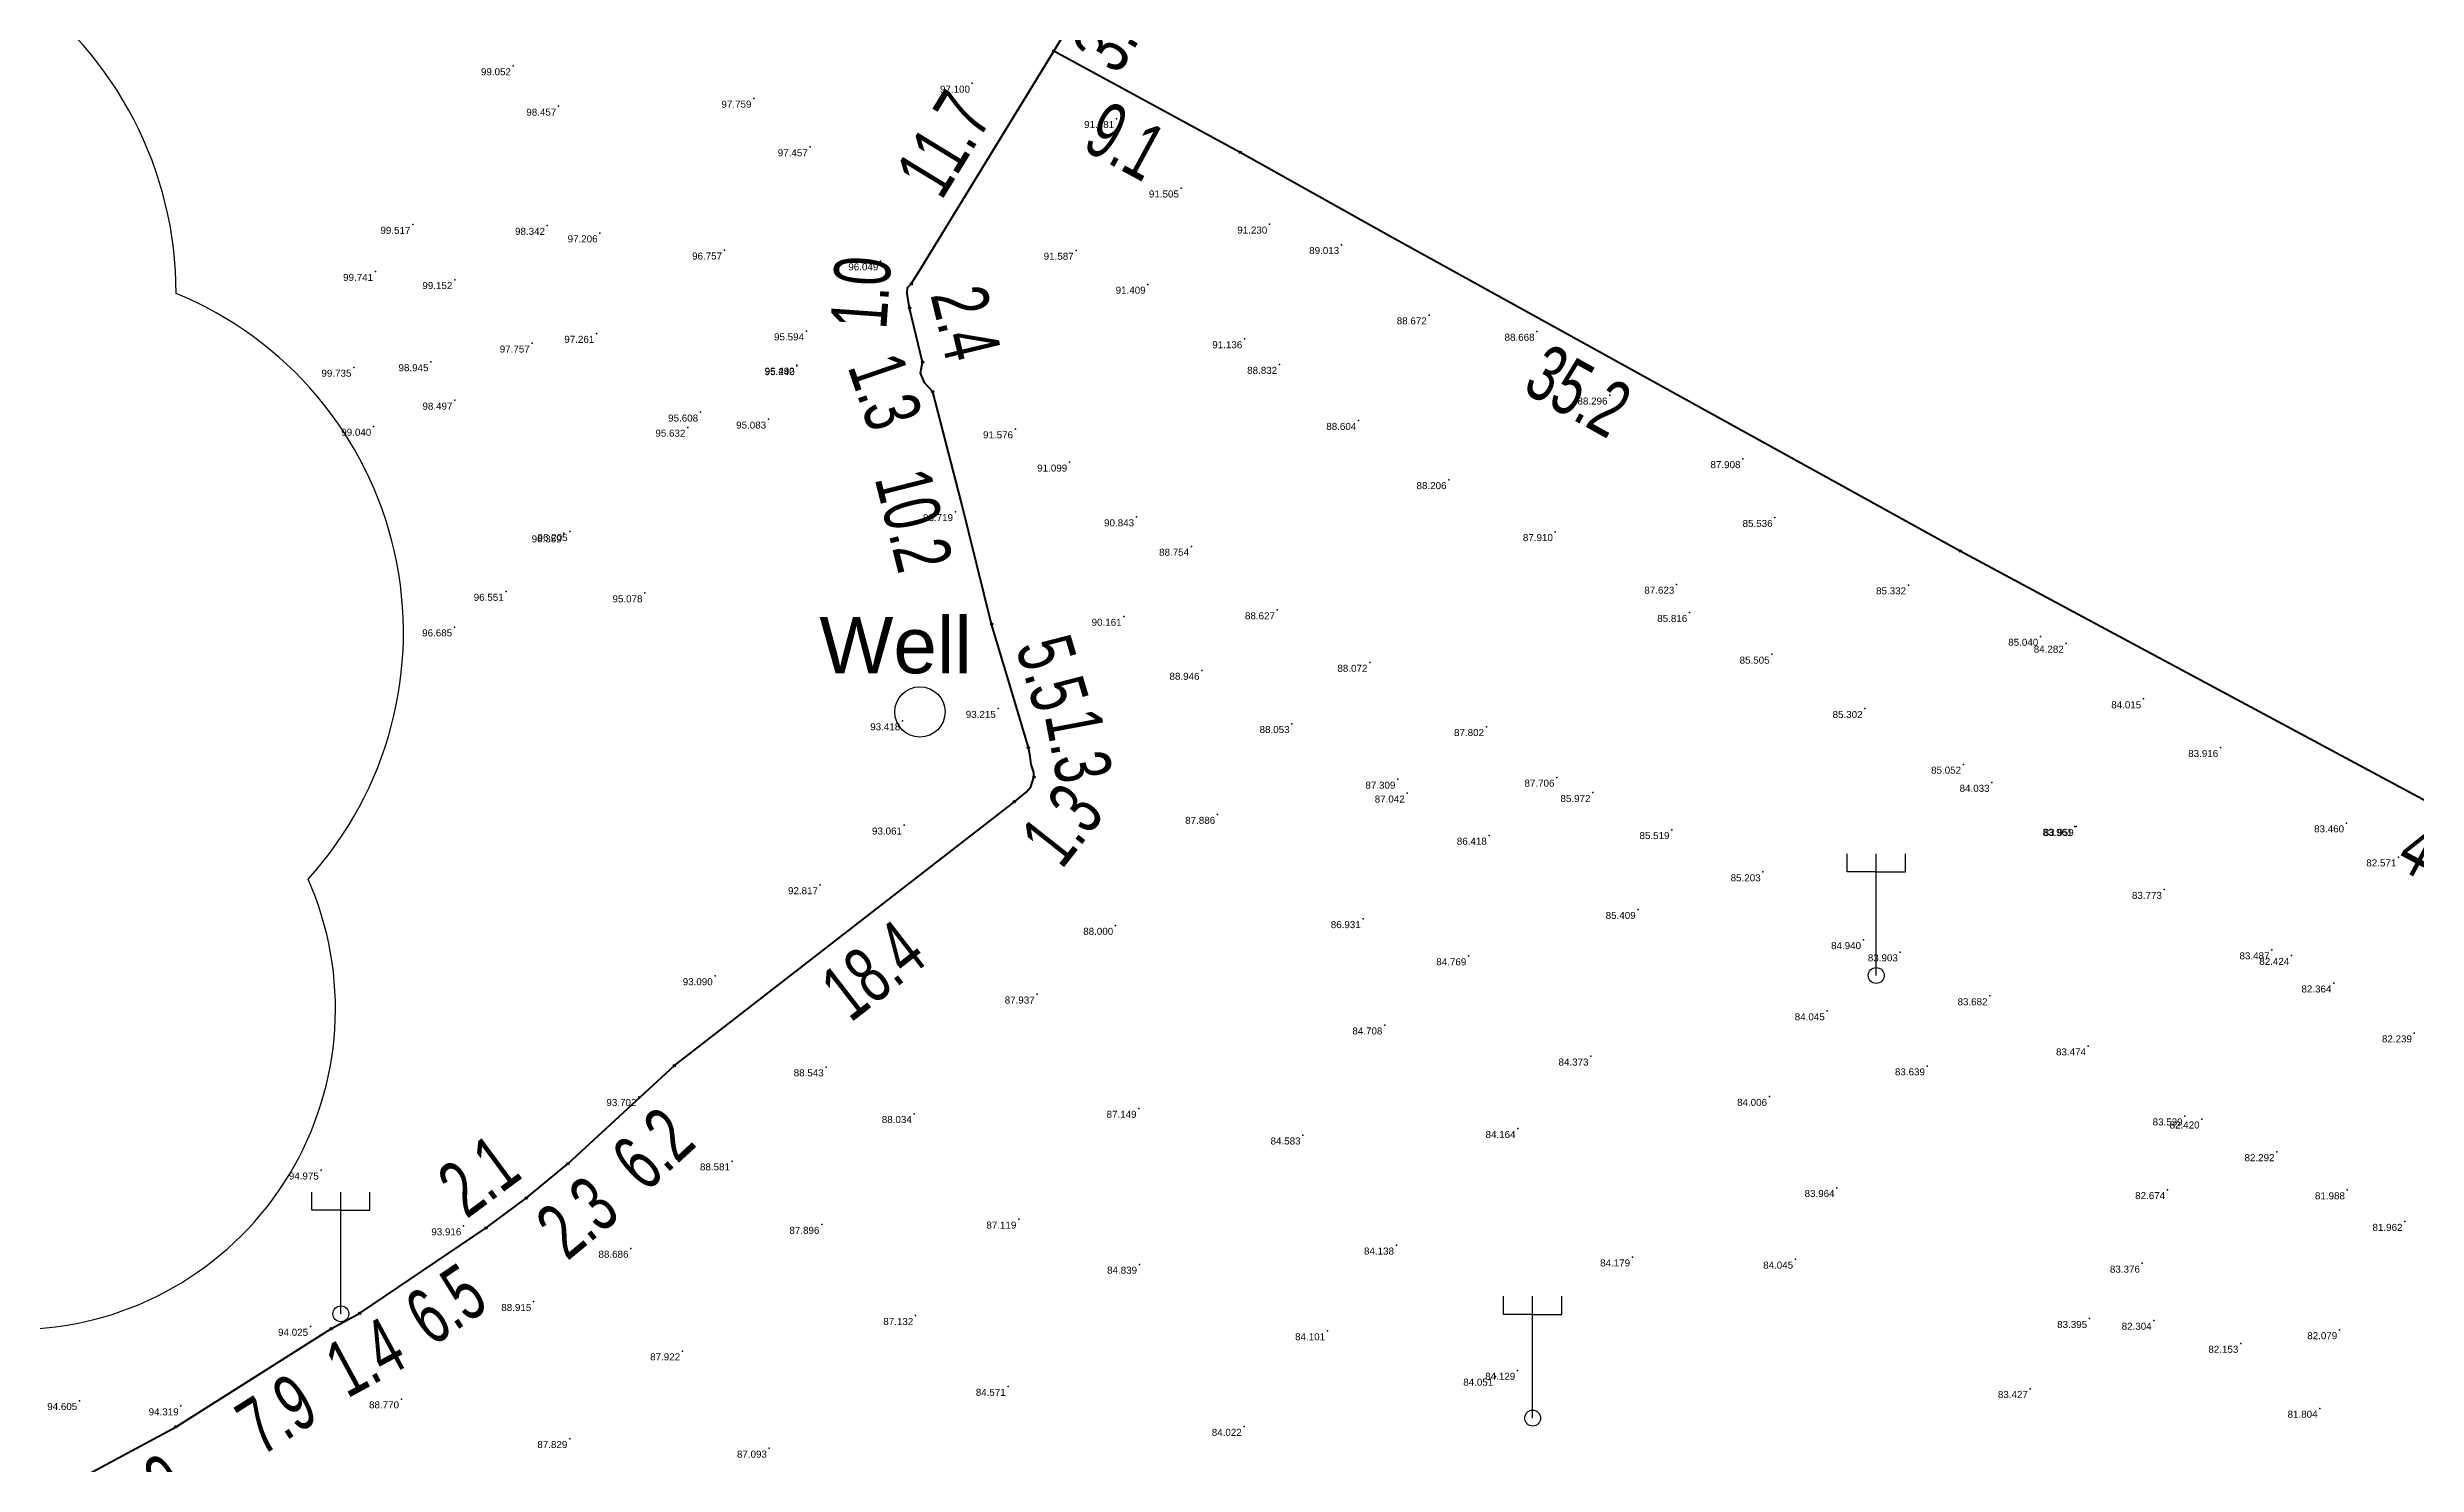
# Model space of a CAD drawing. Header units: millimetres. Extents: x 706139 to 707011, y 753722 to 954403.
# Drawn here: x 706767.2 to 706868.5, y 953883.4 to 953944 of the extents above; entities that cross this region are included whole.
import ezdxf
from ezdxf.enums import TextEntityAlignment as Align

# ---------------------------------------------------------------- set-up
doc = ezdxf.new("R2010")
doc.units = ezdxf.units.MM
doc.linetypes.add('SOLID_LINE', pattern=[0])
doc.layers.add('BD', color=1, linetype='Continuous', lineweight=40)
doc.layers.add('BD SYMBOL', color=7, linetype='Continuous', lineweight=30)
for name, color, linetype in [('dim', 7, 'Continuous'), ('EP SYMBOL', 7, 'Continuous'), ('Height', 7, 'Continuous'), ('WELL', 6, 'Continuous')]:
    doc.layers.add(name, color=color, linetype=linetype)
doc.styles.add('DIM', font='ARIALN.TTF', dxfattribs={"width": 0.8, "height": 2.4})
doc.styles.add('ROMANS', font='arial.ttf', dxfattribs={"height": 2.4})
doc.styles.get("Standard").update_dxf_attribs({"font": 'arial.ttf'})
doc.dimstyles.get("Standard").update_dxf_attribs({"dimtxt": 0.18, "dimasz": 0.18, "dimexe": 0.18, "dimexo": 0.0625, "dimgap": 0.09, "dimtad": 0, "dimtih": 1, "dimtoh": 1, "dimdec": 4, "dimzin": 0, "dimdsep": 46, "dimtxsty": 'Standard', "dimcen": 0.09, "dimadec": 0, "dimazin": 0, "dimtfac": 1, "dimtdec": 4, "dimtofl": 0, "dimtmove": 0, "dimatfit": 3, "dimfxl": 1, "dimtolj": 1, "dimtzin": 0, "dimarcsym": 0})

# ---------------------------------------------------------------- blocks, each defined once
blk = doc.blocks.new('BD')
at = {"linetype": 'ByBlock'}
for p, q in [((-0.04, 0.04), (0.04, -0.04)), ((-0.04, -0.03), (0.04, 0.03))]:
    blk.add_line(p, q, dxfattribs=at)
blk.add_circle((0, 0), 0.05)
blk.add_point((0, 0))
blk = doc.blocks.new('EP')
at = {"color": 6}
for p, q in [((-0.415, 1.477), (-0.415, 1.736)), ((0, 1.477), (0, 1.736)), ((0.415, 1.477), (0.415, 1.736)), ((0, 1.477), (-0.415, 1.477)), ((0, 0), (0, 1.477)), ((0, 1.477), (0.415, 1.477))]:
    blk.add_line(p, q, dxfattribs=at)
blk.add_circle((0, 0), 0.113, dxfattribs=at)
blk = doc.blocks.new('*D336')
at = {"layer": 'Defpoints', "color": 0, "transparency": 16777216}
for p in [(708060.86, 953915.63), (708059.04, 953912.65), (708060.52, 953911.74)]:
    blk.add_point(p, dxfattribs=at)
at = {"layer": 'dim', "color": 0, "transparency": 16777216, "insert": (708061.56, 953913.5), "char_height": 2.4, "attachment_point": 5, "rotation": 58.5574, "style": 'DIM'}
blk.add_mtext('\\A1;3.5', dxfattribs=at)
blk = doc.blocks.new('*D337')
at = {"layer": 'Defpoints', "color": 0, "transparency": 16777216}
for p in [(708059.04, 953912.65), (708051.29, 953903.7), (708052.94, 953902.69)]:
    blk.add_point(p, dxfattribs=at)
at = {"layer": 'dim', "color": 0, "transparency": 16777216, "insert": (708054.33, 953908.68), "char_height": 2.4, "attachment_point": 5, "rotation": 58.5329, "style": 'DIM'}
blk.add_mtext('\\A1;11.7', dxfattribs=at)
blk = doc.blocks.new('*D338')
at = {"layer": 'Defpoints', "color": 0, "transparency": 16777216}
for p in [(708052.94, 953902.69), (708050.76, 953901.81), (708052.87, 953901.66)]:
    blk.add_point(p, dxfattribs=at)
at = {"layer": 'dim', "color": 0, "transparency": 16777216, "insert": (708050.8, 953902.33), "char_height": 2.4, "attachment_point": 5, "rotation": 85.946, "style": 'DIM'}
blk.add_mtext('\\A1;1.0', dxfattribs=at)
blk = doc.blocks.new('*D339')
at = {"layer": 'Defpoints', "color": 0, "transparency": 16777216}
for p in [(708052.87, 953901.66), (708055.55, 953899.86), (708053.42, 953899.35)]:
    blk.add_point(p, dxfattribs=at)
at = {"layer": 'dim', "color": 0, "transparency": 16777216, "insert": (708055.28, 953901.02), "char_height": 2.4, "attachment_point": 5, "rotation": 283.522, "style": 'DIM'}
blk.add_mtext('\\A1;2.4', dxfattribs=at)
blk = doc.blocks.new('*D340')
at = {"layer": 'Defpoints', "color": 0, "transparency": 16777216}
for p in [(708053.42, 953899.35), (708053.86, 953898.08), (708052.04, 953897.46)]:
    blk.add_point(p, dxfattribs=at)
at = {"layer": 'dim', "color": 0, "transparency": 16777216, "insert": (708051.82, 953898.09), "char_height": 2.4, "attachment_point": 5, "rotation": 288.8532, "style": 'DIM'}
blk.add_mtext('\\A1;1.3', dxfattribs=at)
blk = doc.blocks.new('*D341')
at = {"layer": 'Defpoints', "color": 0, "transparency": 16777216}
for p in [(708053.86, 953898.08), (708054.3, 953887.62), (708056.37, 953888.15)]:
    blk.add_point(p, dxfattribs=at)
at = {"layer": 'dim', "color": 0, "transparency": 16777216, "insert": (708053.04, 953892.59), "char_height": 2.4, "attachment_point": 5, "rotation": 284.2126, "style": 'DIM'}
blk.add_mtext('\\A1;10.2', dxfattribs=at)
blk = doc.blocks.new('*D342')
at = {"layer": 'Defpoints', "color": 0, "transparency": 16777216}
for p in [(708056.37, 953888.15), (708057.95, 953882.87), (708059.76, 953883.4)]:
    blk.add_point(p, dxfattribs=at)
at = {"layer": 'dim', "color": 0, "transparency": 16777216, "insert": (708058.97, 953886.05), "char_height": 2.4, "attachment_point": 5, "rotation": 286.6106, "style": 'DIM'}
blk.add_mtext('\\A1;5.5', dxfattribs=at)
blk = doc.blocks.new('*D343')
at = {"layer": 'Defpoints', "color": 0, "transparency": 16777216}
for p in [(708057.95, 953882.87), (708058.19, 953881.61), (708060.22, 953881.99)]:
    blk.add_point(p, dxfattribs=at)
at = {"layer": 'dim', "color": 0, "transparency": 16777216, "insert": (708060.09, 953882.95), "char_height": 2.4, "attachment_point": 5, "rotation": 280.7298, "style": 'DIM'}
blk.add_mtext('\\A1;1.3', dxfattribs=at)
blk = doc.blocks.new('*D344')
at = {"layer": 'Defpoints', "color": 0, "transparency": 16777216}
for p in [(708058.19, 953881.61), (708057.35, 953880.55), (708059.03, 953879.22)]:
    blk.add_point(p, dxfattribs=at)
at = {"layer": 'dim', "color": 0, "transparency": 16777216, "insert": (708059.39, 953879.56), "char_height": 2.4, "attachment_point": 5, "rotation": 51.7449, "style": 'DIM'}
blk.add_mtext('\\A1;1.3', dxfattribs=at)
blk = doc.blocks.new('*D345')
at = {"layer": 'Defpoints', "color": 0, "transparency": 16777216}
for p in [(708057.35, 953880.55), (708042.82, 953869.27), (708044.04, 953867.69)]:
    blk.add_point(p, dxfattribs=at)
at = {"layer": 'dim', "color": 0, "transparency": 16777216, "insert": (708051.31, 953873.33), "char_height": 2.4, "attachment_point": 5, "rotation": 37.8023, "style": 'DIM'}
blk.add_mtext('\\A1;18.4', dxfattribs=at)
blk = doc.blocks.new('*D346')
at = {"layer": 'Defpoints', "color": 0, "transparency": 16777216}
for p in [(708042.82, 953869.27), (708038.27, 953865.08), (708039.62, 953863.61)]:
    blk.add_point(p, dxfattribs=at)
at = {"layer": 'dim', "color": 0, "transparency": 16777216, "insert": (708041.9, 953865.71), "char_height": 2.4, "attachment_point": 5, "rotation": 42.6345, "style": 'DIM'}
blk.add_mtext('\\A1;6.2', dxfattribs=at)
blk = doc.blocks.new('*D347')
at = {"layer": 'Defpoints', "color": 0, "transparency": 16777216}
for p in [(708038.27, 953865.08), (708036.48, 953863.61), (708037.77, 953862.05)]:
    blk.add_point(p, dxfattribs=at)
at = {"layer": 'dim', "color": 0, "transparency": 16777216, "insert": (708038.66, 953862.78), "char_height": 2.4, "attachment_point": 5, "rotation": 39.5398, "style": 'DIM'}
blk.add_mtext('\\A1;2.3', dxfattribs=at)
blk = doc.blocks.new('*D348')
at = {"layer": 'Defpoints', "color": 0, "transparency": 16777216}
for p in [(708033.58, 953863.93), (708036.48, 953863.61), (708034.76, 953862.34)]:
    blk.add_point(p, dxfattribs=at)
at = {"layer": 'dim', "color": 0, "transparency": 16777216, "insert": (708034.44, 953864.57), "char_height": 2.4, "attachment_point": 5, "rotation": 36.532, "style": 'DIM'}
blk.add_mtext('\\A1;2.1', dxfattribs=at)
blk = doc.blocks.new('*D349')
at = {"layer": 'Defpoints', "color": 0, "transparency": 16777216}
for p in [(708034.76, 953862.34), (708029.36, 953858.69), (708030.34, 953857.24)]:
    blk.add_point(p, dxfattribs=at)
at = {"layer": 'dim', "color": 0, "transparency": 16777216, "insert": (708033.04, 953859.06), "char_height": 2.4, "attachment_point": 5, "rotation": 34.068, "style": 'DIM'}
blk.add_mtext('\\A1;6.5', dxfattribs=at)
blk = doc.blocks.new('*D350')
at = {"layer": 'Defpoints', "color": 0, "transparency": 16777216}
for p in [(708029.36, 953858.69), (708028.15, 953858.03), (708028.99, 953856.48)]:
    blk.add_point(p, dxfattribs=at)
at = {"layer": 'dim', "color": 0, "transparency": 16777216, "insert": (708029.59, 953856.81), "char_height": 2.4, "attachment_point": 5, "rotation": 28.4475, "style": 'DIM'}
blk.add_mtext('\\A1;1.4', dxfattribs=at)
blk = doc.blocks.new('*D351')
at = {"layer": 'Defpoints', "color": 0, "transparency": 16777216}
for p in [(708028.15, 953858.03), (708021.51, 953853.83), (708022.49, 953852.27)]:
    blk.add_point(p, dxfattribs=at)
at = {"layer": 'dim', "color": 0, "transparency": 16777216, "insert": (708025.81, 953854.37), "char_height": 2.4, "attachment_point": 5, "rotation": 32.2867, "style": 'DIM'}
blk.add_mtext('\\A1;7.9', dxfattribs=at)
blk = doc.blocks.new('*D352')
at = {"layer": 'Defpoints', "color": 0, "transparency": 16777216}
for p in [(708021.51, 953853.83), (708017.16, 953851.49), (708018.06, 953849.82)]:
    blk.add_point(p, dxfattribs=at)
at = {"layer": 'dim', "color": 0, "transparency": 16777216, "insert": (708020.23, 953850.99), "char_height": 2.4, "attachment_point": 5, "rotation": 28.2827, "style": 'DIM'}
blk.add_mtext('\\A1;4.9', dxfattribs=at)
blk = doc.blocks.new('*D398')
at = {"layer": 'Defpoints', "color": 0, "transparency": 16777216}
for p in [(708059.04, 953912.65), (708067.01, 953908.32), (708066.09, 953906.63)]:
    blk.add_point(p, dxfattribs=at)
at = {"layer": 'dim', "color": 0, "transparency": 16777216, "insert": (708062.1, 953908.79), "char_height": 2.4, "attachment_point": 5, "rotation": 331.4957, "style": 'DIM'}
blk.add_mtext('\\A1;9.1', dxfattribs=at)
blk = doc.blocks.new('*D399')
at = {"layer": 'Defpoints', "color": 0, "transparency": 16777216}
for p in [(708067.01, 953908.32), (708097.79, 953891.28), (708096.86, 953889.59)]:
    blk.add_point(p, dxfattribs=at)
at = {"layer": 'dim', "color": 0, "transparency": 16777216, "insert": (708081.46, 953898.11), "char_height": 2.4, "attachment_point": 5, "rotation": 331.0283, "style": 'DIM'}
blk.add_mtext('\\A1;35.2', dxfattribs=at)
blk = doc.blocks.new('*D400')
at = {"layer": 'Defpoints', "color": 0, "transparency": 16777216}
for p in [(708097.79, 953891.28), (708141.58, 953867.82), (708140.66, 953866.12)]:
    blk.add_point(p, dxfattribs=at)
at = {"layer": 'dim', "color": 0, "transparency": 16777216, "insert": (708118.77, 953877.84), "char_height": 2.4, "attachment_point": 5, "rotation": 331.8232, "style": 'DIM'}
blk.add_mtext('\\A1;49.7', dxfattribs=at)
blk = doc.blocks.new('FGHFGH')
at = {"layer": 'BD'}
for p, q in [((708053.23374, 953903.1592), (708060.85574, 953915.6252)), ((708059.0361, 953912.64913), (708067.00574, 953908.3212)), ((708067.00574, 953908.3212), (708073.50074, 953904.6942)), ((708073.50074, 953904.6942), (708097.78974, 953891.2772)), ((708052.78474, 953902.5372), (708052.94174, 953902.6912)), ((708052.94174, 953902.6912), (708053.23374, 953903.1592)), ((708052.76374, 953902.2882), (708052.78474, 953902.5372)), ((708052.86874, 953901.6612), (708052.76374, 953902.2882)), ((708053.42474, 953899.3492), (708052.86874, 953901.6612)), ((708053.34374, 953898.8802), (708053.42474, 953899.3492)), ((708053.52374, 953898.4472), (708053.34374, 953898.8802)), ((708053.85874, 953898.0782), (708053.52374, 953898.4472)), ((708055.09574, 953893.3372), (708053.85874, 953898.0782)), ((708056.37374, 953888.1482), (708055.09574, 953893.3372)), ((708097.78974, 953891.2772), (708130.40374, 953873.7682)), ((708057.10374, 953885.7312), (708056.37374, 953888.1482)), ((708057.94974, 953882.8652), (708057.10374, 953885.7312)), ((708058.02274, 953882.4862), (708057.94974, 953882.8652)), ((708058.07174, 953882.1472), (708058.02274, 953882.4862)), ((708058.05574, 953881.1962), (708058.18774, 953881.6092)), ((708058.18074, 953881.8012), (708058.07174, 953882.1472)), ((708058.18774, 953881.6092), (708058.18074, 953881.8012)), ((708042.81574, 953869.2732), (708057.35274, 953880.5502)), ((708057.35274, 953880.5502), (708057.86074, 953880.9632)), ((708057.86074, 953880.9632), (708058.05574, 953881.1962)), ((708038.26574, 953865.0842), (708042.81574, 953869.2732)), ((708036.47774, 953863.6082), (708038.26574, 953865.0842)), ((708034.76074, 953862.3362), (708036.47774, 953863.6082)), ((708029.36174, 953858.6852), (708034.76074, 953862.3362)), ((708028.15274, 953858.0302), (708029.36174, 953858.6852)), ((708021.50874, 953853.8322), (708028.15274, 953858.0302)), ((708017.15974, 953851.4922), (708021.50874, 953853.8322))]:
    blk.add_line(p, q, dxfattribs=at)
at = {"layer": 'WELL'}
blk.add_circle((708053.31124, 953884.3937, 93.43), 1.07516, dxfattribs=at)
at = {"layer": 'BD SYMBOL'}
for p in [(708059.0361, 953912.64913, 97.408), (708067.00574, 953908.3212, 91.698), (708052.94174, 953902.6912, 96.047), (708052.86874, 953901.6612, 95.705), (708053.42474, 953899.3492, 95.285), (708053.85874, 953898.0782, 94.985), (708097.78974, 953891.2772, 85.778), (708056.37374, 953888.1482, 93.473), (708057.94974, 953882.8652, 93.115), (708058.18774, 953881.6092, 92.922), (708057.35274, 953880.5502, 92.89), (708042.81574, 953869.2732, 93.69), (708038.26574, 953865.0842, 94.199), (708036.47774, 953863.6082, 94.243), (708034.76074, 953862.3362, 94.296), (708029.36174, 953858.6852, 94.355), (708028.15274, 953858.0302, 94.32), (708021.50874, 953853.8322, 94.43)]:
    blk.add_blockref('BD', p, dxfattribs=at)
at = {"layer": 'EP SYMBOL', "xscale": 3, "yscale": 3, "zscale": 3}
for p in [(708094.20074, 953873.1222, 83.876), (708028.55074, 953858.6572, 94.391), (708079.51074, 953854.2022, 84.067)]:
    blk.add_blockref('EP', p, dxfattribs=at)
at = {"layer": 'dim', "insert": (708049.01234, 953888.44481), "char_height": 2.4, "attachment_point": 1, "style": 'ROMANS'}
blk.add_mtext_dynamic_manual_height_columns('Well', width=6.7727745, gutter_width=12, heights=[0], dxfattribs=at)
at = {"layer": 'dim'}
for base, p1, p2, angle, picture, middle in [((708060.51877, 953911.74259), (708060.85574, 953915.6252), (708059.0361, 953912.64913), 238.5574223, '*D336', (708061.56212, 953913.501)), ((708060.21759, 953881.99384), (708057.94974, 953882.8652), (708058.18774, 953881.6092), 280.7297864, '*D343', (708060.09002, 953882.94628)), ((708059.03446, 953879.2242), (708058.18774, 953881.6092), (708057.35274, 953880.5502), 231.7449381, '*D344', (708059.38603, 953879.56499))]:
    dim = blk.add_linear_dim(base=base, p1=p1, p2=p2, angle=angle, dimstyle='Standard', dxfattribs=at)
    dim.commit()
    dim.dimension.update_dxf_attribs({"geometry": picture, "text_midpoint": middle, "dimtype": 129})
for p1, p2, distance, picture, middle in [((708059.0361, 953912.64913), (708052.94174, 953902.6912), -1.93928, '*D337', (708054.33483, 953908.68249)), ((708059.0361, 953912.64913), (708067.00574, 953908.3212), -1.92933, '*D398', (708062.10019, 953908.78971)), ((708067.00574, 953908.3212), (708097.78974, 953891.2772), -1.9294, '*D399', (708081.46318, 953898.11125)), ((708052.94174, 953902.6912), (708052.86874, 953901.6612), -2.11024, '*D338', (708050.80028, 953902.32539)), ((708052.86874, 953901.6612), (708053.42474, 953899.3492), 2.19092, '*D339', (708055.27692, 953901.01748)), ((708053.42474, 953899.3492), (708053.85874, 953898.0782), -1.92295, '*D340', (708051.82195, 953898.09231)), ((708053.85874, 953898.0782), (708056.37374, 953888.1482), -2.14029, '*D341', (708053.04146, 953892.58772)), ((708097.78974, 953891.2772), (708141.57574, 953867.8222), -1.93399, '*D400', (708118.76952, 953877.8449)), ((708056.37374, 953888.1482), (708057.94974, 953882.8652), 1.8848, '*D342', (708058.96789, 953886.04551)), ((708057.35274, 953880.5502), (708042.81574, 953869.2732), 2.00034, '*D345', (708051.31032, 953873.33118)), ((708042.81574, 953869.2732), (708038.26574, 953865.0842), 2.00117, '*D346', (708041.89617, 953865.70646)), ((708036.47774, 953863.6082), (708034.76074, 953862.3362), -1.98743, '*D348', (708034.43618, 953864.56915)), ((708038.26574, 953865.0842), (708036.47774, 953863.6082), 2.02606, '*D347', (708038.66156, 953862.78374)), ((708034.76074, 953862.3362), (708029.36174, 953858.6852), 1.74909, '*D349', (708033.04104, 953859.06181)), ((708029.36174, 953858.6852), (708028.15274, 953858.0302), 1.75819, '*D350', (708029.59476, 953856.81181)), ((708028.15274, 953858.0302), (708021.50874, 953853.8322), 1.84231, '*D351', (708025.81482, 953854.37374)), ((708021.50874, 953853.8322), (708017.15974, 953851.4922), 1.89666, '*D352', (708020.23292, 953850.99197))]:
    dim = blk.add_aligned_dim(p1=p1, p2=p2, distance=distance, dimstyle='Standard', dxfattribs=at)
    dim.commit()
    dim.dimension.update_dxf_attribs({"geometry": picture, "text_midpoint": middle})

msp = doc.modelspace()

# ---------------------------------------------------------------- linework, layer by layer
msp.add_lwpolyline([(706724.439, 953961.505, 0.52056705), (706717.2216, 953935.4889, 0.52056705), (706722.6632, 953912.6877, 0.52056705), (706741.4194, 953893.2679, 0.52056705), (706766.7069, 953889.2364, 0.52056705), (706778.331, 953908.4618, 0.52056705), (706772.6893, 953933.4978, 0.52056705), (706751.1079, 953948.6431, 0.52056705)], format="xyb", close=True)
at = {"color": 0, "linetype": 'SOLID_LINE'}
for p in [(706787.1042, 953943.2269, 99.0521), (706806.7306, 953942.4833, 97.1), (706789.0441, 953941.4999, 98.4574), (706797.3862, 953941.8392, 97.7586), (706812.8942, 953940.9708, 91.7806), (706812.8942, 953940.9708, 91.7806), (706799.7953, 953939.7621, 97.4573), (706815.6643, 953938.0017, 91.5052), (706815.6643, 953938.0017, 91.5052), (706782.8064, 953936.4472, 99.5175), (706788.5606, 953936.4046, 98.3421), (706819.4424, 953936.4585, 91.2302), (706819.4424, 953936.4585, 91.2302), (706790.8102, 953936.0819, 97.2064), (706796.1319, 953935.3505, 96.7571), (706811.1648, 953935.3397, 91.5871), (706811.1648, 953935.3397, 91.5871), (706822.5168, 953935.5848, 89.0125), (706822.5168, 953935.5848, 89.0125), (706781.2104, 953934.4365, 99.7406), (706784.5993, 953934.0871, 99.152), (706802.8121, 953934.884, 96.049), (706814.2429, 953933.8886, 91.4093), (706814.2429, 953933.8886, 91.4093), (706826.2593, 953932.5765, 88.6722), (706826.2593, 953932.5765, 88.6722), (706787.9082, 953931.3735, 97.7572), (706790.6676, 953931.7876, 97.2607), (706799.6357, 953931.8922, 95.5943), (706818.3752, 953931.5567, 91.1361), (706818.3752, 953931.5567, 91.1361), (706830.8695, 953931.8748, 88.6678), (706830.8695, 953931.8748, 88.6678), (706780.2842, 953930.3386, 99.7349), (706783.5796, 953930.5754, 98.9452), (706799.235, 953930.43, 95.4919), (706799.235, 953930.407, 95.2401), (706819.8644, 953930.4613, 88.8322), (706819.8644, 953930.4613, 88.8322), (706833.9887, 953929.148, 88.2963), (706833.9887, 953929.148, 88.2963), (706784.6022, 953928.9301, 98.4969), (706795.1067, 953928.422, 95.6084), (706798.0147, 953928.1211, 95.083), (706823.2488, 953928.0651, 88.6042), (706823.2488, 953928.0651, 88.6042), (706781.1327, 953927.8148, 99.0404), (706794.5631, 953927.7752, 95.6316), (706808.5708, 953927.7032, 91.5757), (706808.5708, 953927.7032, 91.5757), (706810.889, 953926.2833, 91.0991), (706810.889, 953926.2833, 91.0991), (706839.6745, 953926.4304, 87.9079), (706839.6745, 953926.4304, 87.9079), (706827.1063, 953925.5335, 88.206), (706827.1063, 953925.5335, 88.206), (706806.0056, 953924.1664, 93.7195), (706813.7478, 953923.9433, 90.8429), (706813.7478, 953923.9433, 90.8429), (706789.2732, 953923.2553, 96.3588), (706789.5243, 953923.317, 96.2052), (706831.6551, 953923.3114, 87.91), (706831.6551, 953923.3114, 87.91), (706841.0471, 953923.9159, 85.5363), (706841.0471, 953923.9159, 85.5363), (706816.0994, 953922.6852, 88.7543), (706816.0994, 953922.6852, 88.7543), (706836.8457, 953921.0607, 87.6225), (706836.8457, 953921.0607, 87.6225), (706846.7556, 953921.0347, 85.3322), (706846.7556, 953921.0347, 85.3322), (706786.795, 953920.7591, 96.5511), (706792.7294, 953920.6932, 95.0781), (706819.7705, 953919.9677, 88.6275), (706819.7705, 953919.9677, 88.6275), (706784.591, 953919.2368, 96.6851), (706813.2136, 953919.6911, 90.1613), (706813.2136, 953919.6911, 90.1613), (706837.3981, 953919.8555, 85.8163), (706837.3981, 953919.8555, 85.8163), (706840.9193, 953918.0721, 85.505), (706840.9193, 953918.0721, 85.505), (706852.4064, 953918.8356, 85.0398), (706852.4064, 953918.8356, 85.0398), (706853.4966, 953918.5396, 84.2817), (706853.4966, 953918.5396, 84.2817), (706816.5444, 953917.3813, 88.9463), (706816.5444, 953917.3813, 88.9463), (706823.7247, 953917.7226, 88.072), (706823.7247, 953917.7226, 88.072), (706856.809, 953916.1633, 84.0147), (706856.809, 953916.1633, 84.0147), (706803.7499, 953915.2232, 93.4176), (706807.8342, 953915.7509, 93.2153), (706820.3954, 953915.1059, 88.0532), (706820.3954, 953915.1059, 88.0532), (706828.7095, 953914.9772, 87.8017), (706828.7095, 953914.9772, 87.8017), (706844.8962, 953915.7495, 85.3023), (706844.8962, 953915.7495, 85.3023), (706860.1013, 953914.0828, 83.9162), (706860.1013, 953914.0828, 83.9162), (706831.7212, 953912.8119, 87.7056), (706831.7212, 953912.8119, 87.7056), (706849.1073, 953913.3679, 85.0522), (706849.1073, 953913.3679, 85.0522), (706824.9215, 953912.7268, 87.3089), (706824.9215, 953912.7268, 87.3089), (706825.3182, 953912.134, 87.0421), (706825.3182, 953912.134, 87.0421), (706833.2608, 953912.157, 85.9721), (706833.2608, 953912.157, 85.9721), (706850.3265, 953912.5924, 84.0328), (706850.3265, 953912.5924, 84.0328), (706817.214, 953911.223, 87.8856), (706817.214, 953911.223, 87.8856), (706865.4835, 953910.8597, 83.46), (706865.4835, 953910.8597, 83.46), (706803.8227, 953910.7662, 93.0607), (706828.828, 953910.329, 86.4182), (706828.828, 953910.329, 86.4182), (706836.6385, 953910.5721, 85.5188), (706836.6385, 953910.5721, 85.5188), (706853.8733, 953910.7109, 83.9606), (706853.8733, 953910.7109, 83.9606), (706853.9227, 953910.7072, 83.9589), (706853.9227, 953910.7072, 83.9589), (706840.5373, 953908.7673, 85.2031), (706840.5373, 953908.7673, 85.2031), (706867.7165, 953909.405, 82.5711), (706867.7165, 953909.405, 82.5711), (706800.2323, 953908.2148, 92.8166), (706857.6951, 953908.0151, 83.7728), (706857.6951, 953908.0151, 83.7728), (706823.4395, 953906.765, 86.931), (706823.4395, 953906.765, 86.931), (706835.1945, 953907.1576, 85.4091), (706835.1945, 953907.1576, 85.4091), (706812.8547, 953906.4783, 87.9996), (706812.8547, 953906.4783, 87.9996), (706844.8309, 953905.8674, 84.9398), (706844.8309, 953905.8674, 84.9398), (706827.9522, 953905.1741, 84.7687), (706827.9522, 953905.1741, 84.7687), (706846.4041, 953905.3425, 83.9035), (706846.4041, 953905.3425, 83.9035), (706862.294, 953905.4321, 83.4867), (706862.294, 953905.4321, 83.4867), (706863.1403, 953905.1943, 82.4238), (706863.1403, 953905.1943, 82.4238), (706795.7302, 953904.3237, 93.0895), (706864.9419, 953904.0142, 82.3641), (706864.9419, 953904.0142, 82.3641), (706809.4972, 953903.5417, 87.9368), (706809.4972, 953903.5417, 87.9368), (706843.2781, 953902.8246, 84.0448), (706843.2781, 953902.8246, 84.0448), (706850.2378, 953903.4663, 83.6816), (706850.2378, 953903.4663, 83.6816), (706824.3641, 953902.2195, 84.7076), (706824.3641, 953902.2195, 84.7076), (706868.3846, 953901.8803, 82.2394), (706868.3846, 953901.8803, 82.2394), (706833.177, 953900.8903, 84.3732), (706833.177, 953900.8903, 84.3732), (706854.448, 953901.3246, 83.4736), (706854.448, 953901.3246, 83.4736), (706800.4769, 953900.4277, 88.543), (706800.4769, 953900.4277, 88.543), (706847.5629, 953900.4702, 83.6387), (706847.5629, 953900.4702, 83.6387), (706792.4687, 953899.1588, 93.7023), (706813.854, 953898.656, 87.1487), (706813.854, 953898.656, 87.1487), (706840.8114, 953899.1654, 84.0059), (706840.8114, 953899.1654, 84.0059), (706804.2429, 953898.4321, 88.0343), (706804.2429, 953898.4321, 88.0343), (706830.0575, 953897.7943, 84.1642), (706830.0575, 953897.7943, 84.1642), (706858.5784, 953898.3287, 83.539), (706858.5784, 953898.3287, 83.539), (706859.3053, 953898.1985, 82.4199), (706859.3053, 953898.1985, 82.4199), (706820.8657, 953897.5157, 84.5834), (706820.8657, 953897.5157, 84.5834), (706862.5078, 953896.8016, 82.292), (706862.5078, 953896.8016, 82.292), (706778.8902, 953896.0167, 94.9751), (706796.4698, 953896.4076, 88.5809), (706796.4698, 953896.4076, 88.5809), (706843.6976, 953895.2669, 83.9639), (706843.6976, 953895.2669, 83.9639), (706857.8322, 953895.1788, 82.6737), (706857.8322, 953895.1788, 82.6737), (706865.5201, 953895.1711, 81.9884), (706865.5201, 953895.1711, 81.9884), (706784.9824, 953893.633, 93.916), (706800.2926, 953893.6942, 87.8963), (706800.2926, 953893.6942, 87.8963), (706808.715, 953893.9191, 87.1189), (706808.715, 953893.9191, 87.1189), (706867.9803, 953893.822, 81.9622), (706867.9803, 953893.822, 81.9622), (706792.1297, 953892.6722, 88.6856), (706792.1297, 953892.6722, 88.6856), (706824.8617, 953892.8089, 84.1383), (706824.8617, 953892.8089, 84.1383), (706813.8757, 953891.99, 84.8394), (706813.8757, 953891.99, 84.8394), (706834.9554, 953892.3004, 84.1794), (706834.9554, 953892.3004, 84.1794), (706841.9269, 953892.2066, 84.0453), (706841.9269, 953892.2066, 84.0453), (706856.7533, 953892.0354, 83.3759), (706856.7533, 953892.0354, 83.3759), (706787.9757, 953890.3984, 88.9153), (706787.9757, 953890.3984, 88.9153), (706804.3071, 953889.7984, 87.1319), (706804.3071, 953889.7984, 87.1319), (706854.4961, 953889.6709, 83.3954), (706854.4961, 953889.6709, 83.3954), (706857.2558, 953889.5935, 82.3042), (706857.2558, 953889.5935, 82.3042), (706778.431, 953889.3364, 94.0249), (706821.9144, 953889.1452, 84.1011), (706821.9144, 953889.1452, 84.1011), (706860.9622, 953888.6095, 82.1526), (706860.9622, 953888.6095, 82.1526), (706865.1909, 953889.1908, 82.0788), (706865.1909, 953889.1908, 82.0788), (706794.3382, 953888.2859, 87.922), (706794.3382, 953888.2859, 87.922), (706808.262, 953886.7691, 84.5706), (706808.262, 953886.7691, 84.5706), (706829.1042, 953887.2029, 84.0505), (706829.1042, 953887.2029, 84.0505), (706830.0442, 953887.4549, 84.1286), (706830.0442, 953887.4549, 84.1286), (706851.9629, 953886.676, 83.4267), (706851.9629, 953886.676, 83.4267), (706768.5602, 953886.1621, 94.6052), (706772.8953, 953885.9362, 94.3194), (706782.3192, 953886.2344, 88.7704), (706782.3192, 953886.2344, 88.7704), (706864.3492, 953885.835, 81.8041), (706864.3492, 953885.835, 81.8041), (706789.516, 953884.5382, 87.8288), (706789.516, 953884.5382, 87.8288), (706818.3521, 953885.0584, 84.022), (706818.3521, 953885.0584, 84.022), (706798.0493, 953884.1269, 87.0928), (706798.0493, 953884.1269, 87.0928)]:
    msp.add_point(p, dxfattribs=at)

# ---------------------------------------------------------------- block references
msp.add_blockref('FGHFGH', (-1248.8207, 31.2158))

# ---------------------------------------------------------------- texts
at = {"layer": 'Height', "color": 4, "linetype": 'SOLID_LINE'}
for s, p in [('99.052', (706787.0042, 953943.1269, 99.0521)), ('97.100', (706806.6306, 953942.3833, 97.1)), ('98.457', (706788.9441, 953941.3999, 98.4574)), ('97.759', (706797.2862, 953941.7392, 97.7586)), ('91.781', (706812.7942, 953940.8708, 91.7806)), ('91.781', (706812.7942, 953940.8708, 91.7806)), ('97.457', (706799.6953, 953939.6621, 97.4573)), ('91.505', (706815.5643, 953937.9017, 91.5052)), ('91.505', (706815.5643, 953937.9017, 91.5052)), ('99.517', (706782.7064, 953936.3472, 99.5175)), ('98.342', (706788.4606, 953936.3046, 98.3421)), ('91.230', (706819.3424, 953936.3585, 91.2302)), ('91.230', (706819.3424, 953936.3585, 91.2302)), ('97.206', (706790.7102, 953935.9819, 97.2064)), ('96.757', (706796.0319, 953935.2505, 96.7571)), ('91.587', (706811.0648, 953935.2397, 91.5871)), ('91.587', (706811.0648, 953935.2397, 91.5871)), ('89.013', (706822.4168, 953935.4848, 89.0125)), ('89.013', (706822.4168, 953935.4848, 89.0125)), ('99.741', (706781.1104, 953934.3365, 99.7406)), ('96.049', (706802.7121, 953934.784, 96.049)), ('99.152', (706784.4993, 953933.9871, 99.152)), ('91.409', (706814.1429, 953933.7886, 91.4093)), ('91.409', (706814.1429, 953933.7886, 91.4093)), ('88.672', (706826.1593, 953932.4765, 88.6722)), ('88.672', (706826.1593, 953932.4765, 88.6722)), ('97.757', (706787.8082, 953931.2735, 97.7572)), ('97.261', (706790.5676, 953931.6876, 97.2607)), ('95.594', (706799.5357, 953931.7922, 95.5943)), ('91.136', (706818.2752, 953931.4567, 91.1361)), ('91.136', (706818.2752, 953931.4567, 91.1361)), ('88.668', (706830.7695, 953931.7748, 88.6678)), ('88.668', (706830.7695, 953931.7748, 88.6678)), ('99.735', (706780.1842, 953930.2386, 99.7349)), ('98.945', (706783.4796, 953930.4754, 98.9452)), ('95.492', (706799.135, 953930.33, 95.4919)), ('95.240', (706799.135, 953930.307, 95.2401)), ('88.832', (706819.7644, 953930.3613, 88.8322)), ('88.832', (706819.7644, 953930.3613, 88.8322)), ('88.296', (706833.8887, 953929.048, 88.2963)), ('88.296', (706833.8887, 953929.048, 88.2963)), ('98.497', (706784.5022, 953928.8301, 98.4969)), ('95.608', (706795.0067, 953928.322, 95.6084)), ('95.083', (706797.9147, 953928.0211, 95.083)), ('99.040', (706781.0327, 953927.7148, 99.0404)), ('95.632', (706794.4631, 953927.6752, 95.6316)), ('91.576', (706808.4708, 953927.6032, 91.5757)), ('91.576', (706808.4708, 953927.6032, 91.5757)), ('88.604', (706823.1488, 953927.9651, 88.6042)), ('88.604', (706823.1488, 953927.9651, 88.6042)), ('91.099', (706810.789, 953926.1833, 91.0991)), ('91.099', (706810.789, 953926.1833, 91.0991)), ('87.908', (706839.5745, 953926.3304, 87.9079)), ('87.908', (706839.5745, 953926.3304, 87.9079)), ('88.206', (706827.0063, 953925.4335, 88.206)), ('88.206', (706827.0063, 953925.4335, 88.206)), ('93.719', (706805.9056, 953924.0664, 93.7195)), ('96.359', (706789.1732, 953923.1553, 96.3588)), ('96.205', (706789.4243, 953923.217, 96.2052)), ('90.843', (706813.6478, 953923.8433, 90.8429)), ('90.843', (706813.6478, 953923.8433, 90.8429)), ('87.910', (706831.5551, 953923.2114, 87.91)), ('87.910', (706831.5551, 953923.2114, 87.91)), ('85.536', (706840.9471, 953923.8159, 85.5363)), ('85.536', (706840.9471, 953923.8159, 85.5363)), ('88.754', (706815.9994, 953922.5852, 88.7543)), ('88.754', (706815.9994, 953922.5852, 88.7543)), ('87.623', (706836.7457, 953920.9607, 87.6225)), ('87.623', (706836.7457, 953920.9607, 87.6225)), ('85.332', (706846.6556, 953920.9347, 85.3322)), ('85.332', (706846.6556, 953920.9347, 85.3322)), ('96.551', (706786.695, 953920.6591, 96.5511)), ('95.078', (706792.6294, 953920.5932, 95.0781)), ('96.685', (706784.491, 953919.1368, 96.6851)), ('90.161', (706813.1136, 953919.5911, 90.1613)), ('90.161', (706813.1136, 953919.5911, 90.1613)), ('88.627', (706819.6705, 953919.8677, 88.6275)), ('88.627', (706819.6705, 953919.8677, 88.6275)), ('85.816', (706837.2981, 953919.7555, 85.8163)), ('85.816', (706837.2981, 953919.7555, 85.8163)), ('85.505', (706840.8193, 953917.9721, 85.505)), ('85.505', (706840.8193, 953917.9721, 85.505)), ('85.040', (706852.3064, 953918.7356, 85.0398)), ('85.040', (706852.3064, 953918.7356, 85.0398)), ('84.282', (706853.3966, 953918.4396, 84.2817)), ('84.282', (706853.3966, 953918.4396, 84.2817)), ('88.946', (706816.4444, 953917.2813, 88.9463)), ('88.946', (706816.4444, 953917.2813, 88.9463)), ('88.072', (706823.6247, 953917.6226, 88.072)), ('88.072', (706823.6247, 953917.6226, 88.072)), ('84.015', (706856.709, 953916.0633, 84.0147)), ('84.015', (706856.709, 953916.0633, 84.0147)), ('93.418', (706803.6499, 953915.1232, 93.4176)), ('93.215', (706807.7342, 953915.6509, 93.2153)), ('88.053', (706820.2954, 953915.0059, 88.0532)), ('88.053', (706820.2954, 953915.0059, 88.0532)), ('87.802', (706828.6095, 953914.8772, 87.8017)), ('87.802', (706828.6095, 953914.8772, 87.8017)), ('85.302', (706844.7962, 953915.6495, 85.3023)), ('85.302', (706844.7962, 953915.6495, 85.3023)), ('83.916', (706860.0013, 953913.9828, 83.9162)), ('83.916', (706860.0013, 953913.9828, 83.9162)), ('85.052', (706849.0073, 953913.2679, 85.0522)), ('85.052', (706849.0073, 953913.2679, 85.0522)), ('87.309', (706824.8215, 953912.6268, 87.3089)), ('87.309', (706824.8215, 953912.6268, 87.3089)), ('87.042', (706825.2182, 953912.034, 87.0421)), ('87.042', (706825.2182, 953912.034, 87.0421)), ('87.706', (706831.6212, 953912.7119, 87.7056)), ('87.706', (706831.6212, 953912.7119, 87.7056)), ('85.972', (706833.1608, 953912.057, 85.9721)), ('85.972', (706833.1608, 953912.057, 85.9721)), ('84.033', (706850.2265, 953912.4924, 84.0328)), ('84.033', (706850.2265, 953912.4924, 84.0328)), ('87.886', (706817.114, 953911.123, 87.8856)), ('87.886', (706817.114, 953911.123, 87.8856)), ('93.061', (706803.7227, 953910.6662, 93.0607)), ('86.418', (706828.728, 953910.229, 86.4182)), ('86.418', (706828.728, 953910.229, 86.4182)), ('85.519', (706836.5385, 953910.4721, 85.5188)), ('85.519', (706836.5385, 953910.4721, 85.5188)), ('83.961', (706853.7733, 953910.6109, 83.9606)), ('83.961', (706853.7733, 953910.6109, 83.9606)), ('83.959', (706853.8227, 953910.6072, 83.9589)), ('83.959', (706853.8227, 953910.6072, 83.9589)), ('83.460', (706865.3835, 953910.7597, 83.46)), ('83.460', (706865.3835, 953910.7597, 83.46)), ('82.571', (706867.6165, 953909.305, 82.5711)), ('82.571', (706867.6165, 953909.305, 82.5711)), ('92.817', (706800.1323, 953908.1148, 92.8166)), ('85.203', (706840.4373, 953908.6673, 85.2031)), ('85.203', (706840.4373, 953908.6673, 85.2031)), ('83.773', (706857.5951, 953907.9151, 83.7728)), ('83.773', (706857.5951, 953907.9151, 83.7728)), ('85.409', (706835.0945, 953907.0576, 85.4091)), ('85.409', (706835.0945, 953907.0576, 85.4091)), ('88.000', (706812.7547, 953906.3783, 87.9996)), ('88.000', (706812.7547, 953906.3783, 87.9996)), ('86.931', (706823.3395, 953906.665, 86.931)), ('86.931', (706823.3395, 953906.665, 86.931)), ('84.940', (706844.7309, 953905.7674, 84.9398)), ('84.940', (706844.7309, 953905.7674, 84.9398)), ('84.769', (706827.8522, 953905.0741, 84.7687)), ('84.769', (706827.8522, 953905.0741, 84.7687)), ('83.903', (706846.3041, 953905.2425, 83.9035)), ('83.903', (706846.3041, 953905.2425, 83.9035)), ('83.487', (706862.194, 953905.3321, 83.4867)), ('83.487', (706862.194, 953905.3321, 83.4867)), ('82.424', (706863.0403, 953905.0943, 82.4238)), ('82.424', (706863.0403, 953905.0943, 82.4238)), ('93.090', (706795.6302, 953904.2237, 93.0895)), ('82.364', (706864.8419, 953903.9142, 82.3641)), ('82.364', (706864.8419, 953903.9142, 82.3641)), ('87.937', (706809.3972, 953903.4417, 87.9368)), ('87.937', (706809.3972, 953903.4417, 87.9368)), ('84.045', (706843.1781, 953902.7246, 84.0448)), ('84.045', (706843.1781, 953902.7246, 84.0448)), ('83.682', (706850.1378, 953903.3663, 83.6816)), ('83.682', (706850.1378, 953903.3663, 83.6816)), ('84.708', (706824.2641, 953902.1195, 84.7076)), ('84.708', (706824.2641, 953902.1195, 84.7076)), ('82.239', (706868.2846, 953901.7803, 82.2394)), ('82.239', (706868.2846, 953901.7803, 82.2394)), ('84.373', (706833.077, 953900.7903, 84.3732)), ('84.373', (706833.077, 953900.7903, 84.3732)), ('83.474', (706854.348, 953901.2246, 83.4736)), ('83.474', (706854.348, 953901.2246, 83.4736)), ('88.543', (706800.3769, 953900.3277, 88.543)), ('88.543', (706800.3769, 953900.3277, 88.543)), ('83.639', (706847.4629, 953900.3702, 83.6387)), ('83.639', (706847.4629, 953900.3702, 83.6387)), ('93.702', (706792.3687, 953899.0588, 93.7023)), ('84.006', (706840.7114, 953899.0654, 84.0059)), ('84.006', (706840.7114, 953899.0654, 84.0059)), ('88.034', (706804.1429, 953898.3321, 88.0343)), ('88.034', (706804.1429, 953898.3321, 88.0343)), ('87.149', (706813.754, 953898.556, 87.1487)), ('87.149', (706813.754, 953898.556, 87.1487)), ('84.164', (706829.9575, 953897.6943, 84.1642)), ('84.164', (706829.9575, 953897.6943, 84.1642)), ('83.539', (706858.4784, 953898.2287, 83.539)), ('83.539', (706858.4784, 953898.2287, 83.539)), ('82.420', (706859.2053, 953898.0985, 82.4199)), ('82.420', (706859.2053, 953898.0985, 82.4199)), ('84.583', (706820.7657, 953897.4157, 84.5834)), ('84.583', (706820.7657, 953897.4157, 84.5834)), ('82.292', (706862.4078, 953896.7016, 82.292)), ('82.292', (706862.4078, 953896.7016, 82.292)), ('94.975', (706778.7902, 953895.9167, 94.9751)), ('88.581', (706796.3698, 953896.3076, 88.5809)), ('88.581', (706796.3698, 953896.3076, 88.5809)), ('83.964', (706843.5976, 953895.1669, 83.9639)), ('83.964', (706843.5976, 953895.1669, 83.9639)), ('82.674', (706857.7322, 953895.0788, 82.6737)), ('82.674', (706857.7322, 953895.0788, 82.6737)), ('81.988', (706865.4201, 953895.0711, 81.9884)), ('81.988', (706865.4201, 953895.0711, 81.9884)), ('87.896', (706800.1926, 953893.5942, 87.8963)), ('87.896', (706800.1926, 953893.5942, 87.8963)), ('87.119', (706808.615, 953893.8191, 87.1189)), ('87.119', (706808.615, 953893.8191, 87.1189)), ('81.962', (706867.8803, 953893.722, 81.9622)), ('81.962', (706867.8803, 953893.722, 81.9622)), ('93.916', (706784.8824, 953893.533, 93.916)), ('88.686', (706792.0297, 953892.5722, 88.6856)), ('88.686', (706792.0297, 953892.5722, 88.6856)), ('84.138', (706824.7617, 953892.7089, 84.1383)), ('84.138', (706824.7617, 953892.7089, 84.1383)), ('84.839', (706813.7757, 953891.89, 84.8394)), ('84.839', (706813.7757, 953891.89, 84.8394)), ('84.179', (706834.8554, 953892.2004, 84.1794)), ('84.179', (706834.8554, 953892.2004, 84.1794)), ('84.045', (706841.8269, 953892.1066, 84.0453)), ('84.045', (706841.8269, 953892.1066, 84.0453)), ('83.376', (706856.6533, 953891.9354, 83.3759)), ('83.376', (706856.6533, 953891.9354, 83.3759)), ('88.915', (706787.8757, 953890.2984, 88.9153)), ('88.915', (706787.8757, 953890.2984, 88.9153)), ('87.132', (706804.2071, 953889.6984, 87.1319)), ('87.132', (706804.2071, 953889.6984, 87.1319)), ('83.395', (706854.3961, 953889.5709, 83.3954)), ('83.395', (706854.3961, 953889.5709, 83.3954)), ('94.025', (706778.331, 953889.2364, 94.0249)), ('84.101', (706821.8144, 953889.0452, 84.1011)), ('84.101', (706821.8144, 953889.0452, 84.1011)), ('82.304', (706857.1558, 953889.4935, 82.3042)), ('82.304', (706857.1558, 953889.4935, 82.3042)), ('82.153', (706860.8622, 953888.5095, 82.1526)), ('82.153', (706860.8622, 953888.5095, 82.1526)), ('82.079', (706865.0909, 953889.0908, 82.0788)), ('82.079', (706865.0909, 953889.0908, 82.0788)), ('87.922', (706794.2382, 953888.1859, 87.922)), ('87.922', (706794.2382, 953888.1859, 87.922)), ('84.571', (706808.162, 953886.6691, 84.5706)), ('84.571', (706808.162, 953886.6691, 84.5706)), ('84.051', (706829.0042, 953887.1029, 84.0505)), ('84.051', (706829.0042, 953887.1029, 84.0505)), ('84.129', (706829.9442, 953887.3549, 84.1286)), ('84.129', (706829.9442, 953887.3549, 84.1286)), ('83.427', (706851.8629, 953886.576, 83.4267)), ('83.427', (706851.8629, 953886.576, 83.4267)), ('94.605', (706768.4602, 953886.0621, 94.6052)), ('94.319', (706772.7953, 953885.8362, 94.3194)), ('88.770', (706782.2192, 953886.1344, 88.7704)), ('88.770', (706782.2192, 953886.1344, 88.7704)), ('81.804', (706864.2492, 953885.735, 81.8041)), ('81.804', (706864.2492, 953885.735, 81.8041)), ('87.829', (706789.416, 953884.4382, 87.8288)), ('87.829', (706789.416, 953884.4382, 87.8288)), ('84.022', (706818.2521, 953884.9584, 84.022)), ('84.022', (706818.2521, 953884.9584, 84.022)), ('87.093', (706797.9493, 953884.0269, 87.0928)), ('87.093', (706797.9493, 953884.0269, 87.0928))]:
    msp.add_text(s, height=0.3, dxfattribs=at).set_placement(p, align=Align.TOP_RIGHT)

doc.saveas('drawing.dxf')
